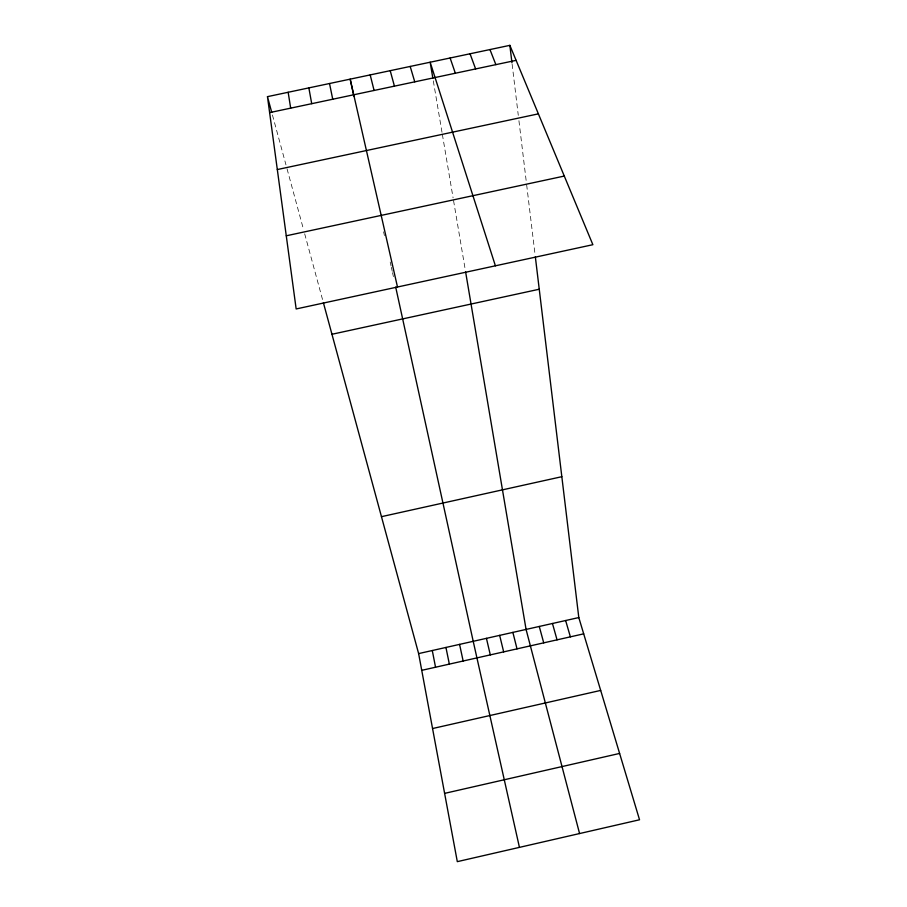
<?xml version="1.0" encoding="UTF-8"?>
<svg xmlns="http://www.w3.org/2000/svg" width="907" height="907" viewBox="0 0 907 907"><rect width="100%" height="100%" fill="white"/><g stroke="black" fill="none" stroke-linecap="round" stroke-linejoin="round"><path stroke-width="0.68" stroke-dasharray="4.54 3.4" d="M272.429 114.962L285.977 164.881M287.043 168.804L303.63 229.913M304.684 233.825L323.051 301.453M383.582 231.807L384.421 235.616M390.191 261.998L391.064 266M391.359 267.327L392.232 271.318M392.527 272.656L393.4 276.646M433.308 80.836L442.117 132.966M442.344 134.315L453.081 197.805M453.534 200.47L465.404 270.637M512.115 64.125L518.282 115.336M518.929 120.688L526.332 182.069M526.65 184.767L535.175 255.525"/><path stroke-width="1.36" d="M432.56 728.536L600.683 690.42M444.611 793.376L619.617 753.434M323.402 302.757L418.626 653.596L578.802 617.565L535.345 256.851M421.732 670.341L583.689 633.846M381.462 516.673L561.83 476.697M331.951 334.275L539.246 289.231M286.272 235.797L564.29 176.06M277.315 169.552L538.384 113.851M267.463 96.652L509.859 45.35L592.872 244.697L296.158 308.958L267.463 96.652L271.715 112.343M269.617 112.615L516.106 60.35M489.961 49.556L495.868 64.635M470.041 53.774L475.619 68.932M450.11 57.991L455.348 73.229M495.403 265.808L430.156 62.22L432.854 78.183M578.802 617.565L639.537 819.769L457.309 861.65L418.626 653.596M410.191 66.449L414.76 81.834M565.639 620.535L570.378 636.839M552.454 623.494L557.057 639.843M390.203 70.678L394.432 86.142M539.268 626.465L543.724 642.848M579.573 833.556L526.071 629.424L465.62 271.953M512.874 632.394L517.024 648.868M370.192 74.907L374.092 90.462M499.655 635.365L503.668 651.872M486.435 638.347L490.302 654.888M397.493 287.009L350.17 79.147L353.923 96.301M519.439 847.376L473.216 641.317L395.69 287.1M459.577 644.389L463.148 661.01M445.938 647.451L449.35 664.117M329.524 83.523L332.733 99.226M432.288 650.523L435.541 667.223M308.856 87.888L311.713 103.681M288.165 92.276L290.671 108.148M509.859 45.35L511.956 62.787"/></g></svg>
